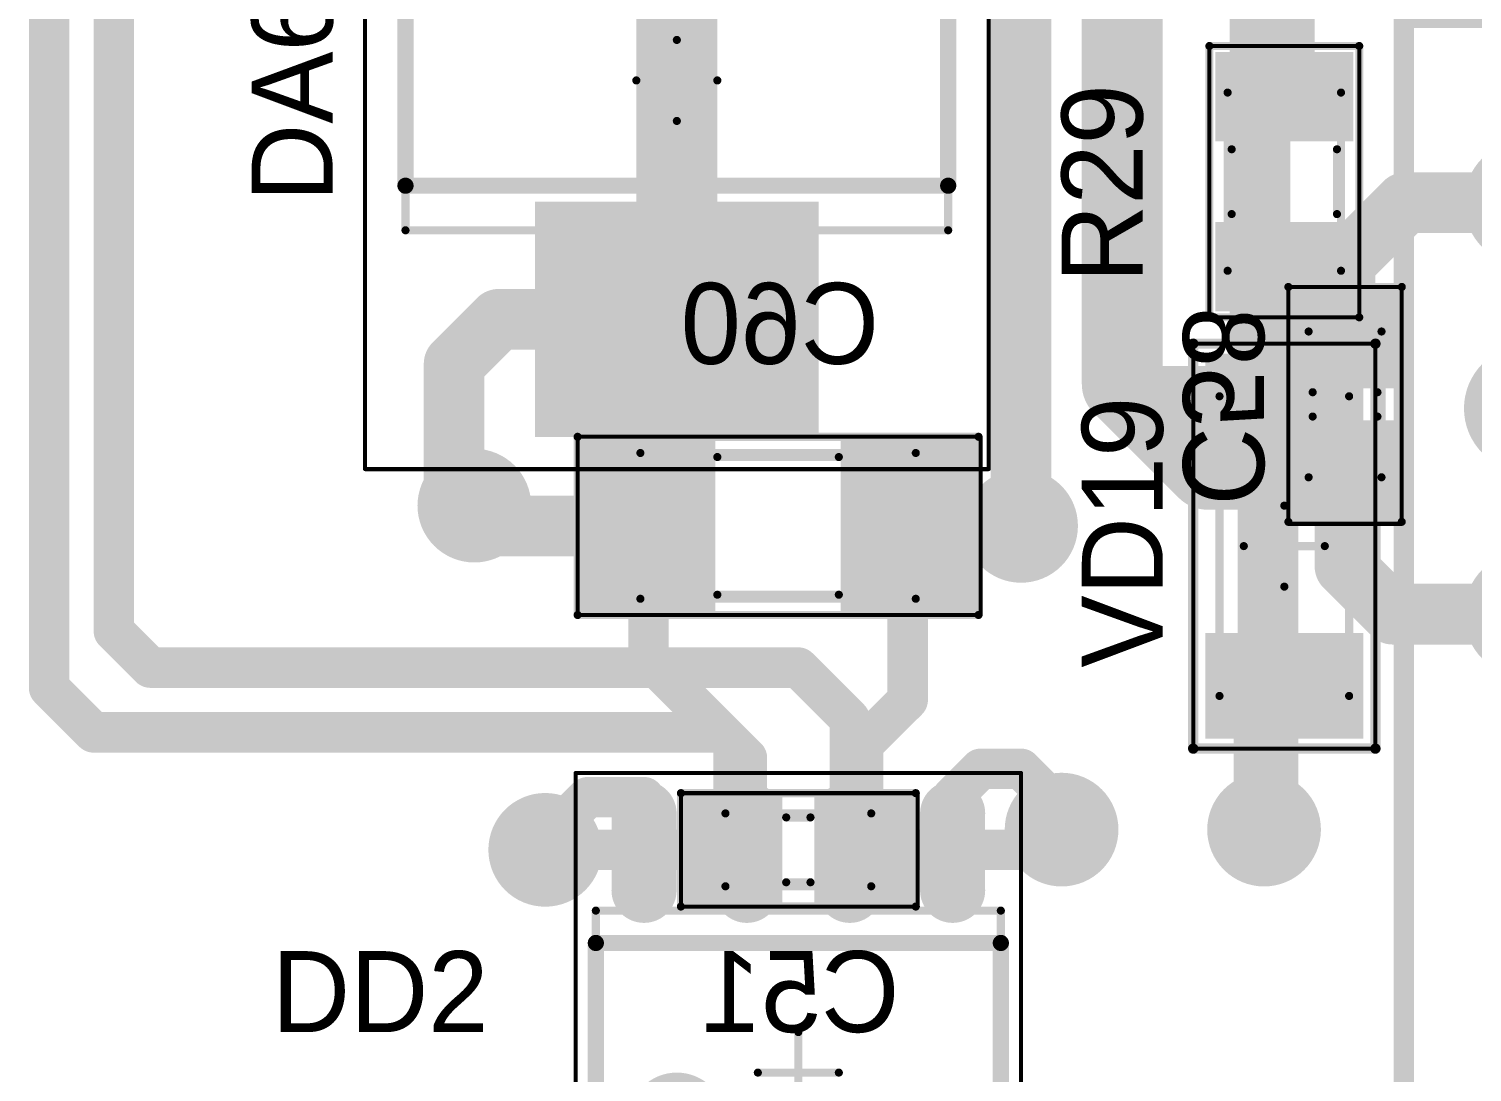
# Model space of a CAD drawing. Header units: millimetres. Extents: x 25 to 183, y 185 to 406.
# Drawn here: x 154.4 to 172.22, y 214.91 to 227.79 of the extents above; entities that cross this region are included whole.
import ezdxf

# ---------------------------------------------------------------- set-up
doc = ezdxf.new("R2010")
doc.units = ezdxf.units.MM
for name, color, linetype in [('BottomLayer', 5, 'Continuous'), ('BottomOverlay', 54, 'Continuous'), ('BottomPaste', 16, 'Continuous'), ('BottomSolder', 6, 'Continuous'), ('Mechanical13', 56, 'Continuous'), ('Mechanical15', 56, 'Continuous'), ('MultiLayer', 9, 'Continuous'), ('PadHoleLayer', 156, 'Continuous'), ('TopLayer', 1, 'Continuous'), ('TopOverlay', 2, 'Continuous'), ('TopPaste', 8, 'Continuous'), ('TopSolder', 216, 'Continuous'), ('ViaHoleLayer', 16, 'Continuous')]:
    doc.layers.add(name, color=color, linetype=linetype)

# ---------------------------------------------------------------- blocks, each defined once
blk = doc.blocks.new('SMD_C_0603_B_1898')
at = {"layer": 'BottomLayer'}
for points in [[(-1.3, 0.55), (-1.3, -0.55), (-0.3, 0.55), (-0.3, -0.55)], [(0.3, 0.55), (0.3, -0.55), (1.3, 0.55), (1.3, -0.55)]]:
    blk.add_solid(points, dxfattribs=at)
at = {"layer": 'BottomOverlay', "const_width": 0.1}
for points in [[(1.45, 0.7), (-1.45, 0.7)], [(-1.45, 0.7), (-1.45, -0.7)], [(1.45, 0.7), (1.45, -0.7)], [(0.15, 0.4), (-0.15, 0.4)], [(0.15, -0.4), (-0.15, -0.4)], [(1.45, -0.7), (-1.45, -0.7)]]:
    blk.add_lwpolyline(points, dxfattribs=at)
at = {"layer": 'BottomOverlay', "const_width": 0.05}
for points in [[(-1.475, 0.7, 1), (-1.425, 0.7, 1)], [(-1.475, 0.7, 1), (-1.425, 0.7, 1)], [(1.425, 0.7, 1), (1.475, 0.7, 1)], [(1.425, 0.7, 1), (1.475, 0.7, 1)], [(-0.175, 0.4, 1), (-0.125, 0.4, 1)], [(0.125, 0.4, 1), (0.175, 0.4, 1)], [(-0.175, -0.4, 1), (-0.125, -0.4, 1)], [(0.125, -0.4, 1), (0.175, -0.4, 1)], [(-1.475, -0.7, 1), (-1.425, -0.7, 1)], [(-1.475, -0.7, 1), (-1.425, -0.7, 1)], [(1.425, -0.7, 1), (1.475, -0.7, 1)], [(1.425, -0.7, 1), (1.475, -0.7, 1)]]:
    blk.add_lwpolyline(points, format="xyb", close=True, dxfattribs=at)
at = {"layer": 'BottomPaste'}
for points in [[(-1.3, 0.55), (-1.3, -0.55), (-0.3, 0.55), (-0.3, -0.55)], [(0.3, 0.55), (0.3, -0.55), (1.3, 0.55), (1.3, -0.55)]]:
    blk.add_solid(points, dxfattribs=at)
at = {"layer": 'BottomSolder'}
for points in [[(-1.402, 0.652), (-1.402, -0.652), (-0.198, 0.652), (-0.198, -0.652)], [(0.198, 0.652), (0.198, -0.652), (1.402, 0.652), (1.402, -0.652)]]:
    blk.add_solid(points, dxfattribs=at)
at = {"layer": 'Mechanical13', "const_width": 0.1}
for points in [[(0.9, 0.45), (-0.9, 0.45)], [(-0.9, 0.45), (-0.9, -0.45)], [(0.9, 0.45), (0.9, -0.45)], [(0.9, -0.45), (-0.9, -0.45)]]:
    blk.add_lwpolyline(points, dxfattribs=at)
at = {"layer": 'Mechanical13', "const_width": 0.05}
for points in [[(-0.925, 0.45, 1), (-0.875, 0.45, 1)], [(-0.925, 0.45, 1), (-0.875, 0.45, 1)], [(0.875, 0.45, 1), (0.925, 0.45, 1)], [(0.875, 0.45, 1), (0.925, 0.45, 1)], [(-0.925, -0.45, 1), (-0.875, -0.45, 1)], [(-0.925, -0.45, 1), (-0.875, -0.45, 1)], [(0.875, -0.45, 1), (0.925, -0.45, 1)], [(0.875, -0.45, 1), (0.925, -0.45, 1)]]:
    blk.add_lwpolyline(points, format="xyb", close=True, dxfattribs=at)
at = {"layer": 'Mechanical15', "const_width": 0.05}
for points in [[(1.45, 0.7), (-1.475, 0.7)], [(-1.475, 0.7), (-1.475, -0.7)], [(1.45, 0.7), (1.45, -0.7)], [(1.45, -0.7), (-1.475, -0.7)]]:
    blk.add_lwpolyline(points, dxfattribs=at)
at = {"layer": 'Mechanical15', "const_width": 0.025}
for points in [[(-1.488, 0.7, 1), (-1.463, 0.7, 1)], [(-1.488, 0.7, 1), (-1.463, 0.7, 1)], [(1.438, 0.7, 1), (1.462, 0.7, 1)], [(1.438, 0.7, 1), (1.462, 0.7, 1)], [(-1.488, -0.7, 1), (-1.463, -0.7, 1)], [(-1.488, -0.7, 1), (-1.463, -0.7, 1)], [(1.438, -0.7, 1), (1.462, -0.7, 1)], [(1.438, -0.7, 1), (1.462, -0.7, 1)]]:
    blk.add_lwpolyline(points, format="xyb", close=True, dxfattribs=at)
blk = doc.blocks.new('SMD_C_0603_B_1905')
at = {"layer": 'BottomLayer'}
for points in [[(-1.3, 0.55), (-1.3, -0.55), (-0.3, 0.55), (-0.3, -0.55)], [(0.3, 0.55), (0.3, -0.55), (1.3, 0.55), (1.3, -0.55)]]:
    blk.add_solid(points, dxfattribs=at)
at = {"layer": 'BottomOverlay', "const_width": 0.1}
for points in [[(-1.45, 0.7), (1.45, 0.7)], [(-1.45, 0.7), (-1.45, -0.7)], [(1.45, 0.7), (1.45, -0.7)], [(-0.15, 0.4), (0.15, 0.4)], [(-0.15, -0.4), (0.15, -0.4)], [(-1.45, -0.7), (1.45, -0.7)]]:
    blk.add_lwpolyline(points, dxfattribs=at)
at = {"layer": 'BottomOverlay', "const_width": 0.05}
for points in [[(-1.475, 0.7, 1), (-1.425, 0.7, 1)], [(-1.475, 0.7, 1), (-1.425, 0.7, 1)], [(1.425, 0.7, 1), (1.475, 0.7, 1)], [(1.425, 0.7, 1), (1.475, 0.7, 1)], [(-0.175, 0.4, 1), (-0.125, 0.4, 1)], [(0.125, 0.4, 1), (0.175, 0.4, 1)], [(-0.175, -0.4, 1), (-0.125, -0.4, 1)], [(0.125, -0.4, 1), (0.175, -0.4, 1)], [(-1.475, -0.7, 1), (-1.425, -0.7, 1)], [(-1.475, -0.7, 1), (-1.425, -0.7, 1)], [(1.425, -0.7, 1), (1.475, -0.7, 1)], [(1.425, -0.7, 1), (1.475, -0.7, 1)]]:
    blk.add_lwpolyline(points, format="xyb", close=True, dxfattribs=at)
at = {"layer": 'BottomPaste'}
for points in [[(-1.3, 0.55), (-1.3, -0.55), (-0.3, 0.55), (-0.3, -0.55)], [(0.3, 0.55), (0.3, -0.55), (1.3, 0.55), (1.3, -0.55)]]:
    blk.add_solid(points, dxfattribs=at)
at = {"layer": 'BottomSolder'}
for points in [[(-1.402, 0.652), (-1.402, -0.652), (-0.198, 0.652), (-0.198, -0.652)], [(0.198, 0.652), (0.198, -0.652), (1.402, 0.652), (1.402, -0.652)]]:
    blk.add_solid(points, dxfattribs=at)
at = {"layer": 'Mechanical13', "const_width": 0.1}
for points in [[(-0.9, 0.45), (0.9, 0.45)], [(-0.9, 0.45), (-0.9, -0.45)], [(0.9, 0.45), (0.9, -0.45)], [(-0.9, -0.45), (0.9, -0.45)]]:
    blk.add_lwpolyline(points, dxfattribs=at)
at = {"layer": 'Mechanical13', "const_width": 0.05}
for points in [[(-0.925, 0.45, 1), (-0.875, 0.45, 1)], [(-0.925, 0.45, 1), (-0.875, 0.45, 1)], [(0.875, 0.45, 1), (0.925, 0.45, 1)], [(0.875, 0.45, 1), (0.925, 0.45, 1)], [(-0.925, -0.45, 1), (-0.875, -0.45, 1)], [(-0.925, -0.45, 1), (-0.875, -0.45, 1)], [(0.875, -0.45, 1), (0.925, -0.45, 1)], [(0.875, -0.45, 1), (0.925, -0.45, 1)]]:
    blk.add_lwpolyline(points, format="xyb", close=True, dxfattribs=at)
at = {"layer": 'Mechanical15', "const_width": 0.05}
for points in [[(-1.475, 0.7), (1.45, 0.7)], [(-1.475, 0.7), (-1.475, -0.7)], [(1.45, 0.7), (1.45, -0.7)], [(-1.475, -0.7), (1.45, -0.7)]]:
    blk.add_lwpolyline(points, dxfattribs=at)
at = {"layer": 'Mechanical15', "const_width": 0.025}
for points in [[(-1.488, 0.7, 1), (-1.463, 0.7, 1)], [(-1.488, 0.7, 1), (-1.463, 0.7, 1)], [(1.438, 0.7, 1), (1.462, 0.7, 1)], [(1.438, 0.7, 1), (1.462, 0.7, 1)], [(-1.488, -0.7, 1), (-1.463, -0.7, 1)], [(-1.488, -0.7, 1), (-1.463, -0.7, 1)], [(1.438, -0.7, 1), (1.462, -0.7, 1)], [(1.438, -0.7, 1), (1.462, -0.7, 1)]]:
    blk.add_lwpolyline(points, format="xyb", close=True, dxfattribs=at)
blk = doc.blocks.new('SMD_C_1206_B_1907')
at = {"layer": 'BottomLayer'}
for points in [[(-2.325, 0.95), (-2.325, -0.95), (-0.875, 0.95), (-0.875, -0.95)], [(0.875, 0.95), (0.875, -0.95), (2.325, 0.95), (2.325, -0.95)]]:
    blk.add_solid(points, dxfattribs=at)
at = {"layer": 'BottomOverlay', "const_width": 0.1}
for points in [[(2.475, 1.1), (-2.475, 1.1)], [(-2.475, 1.1), (-2.475, -1.1)], [(2.475, 1.1), (2.475, -1.1)], [(0.75, 0.85), (-0.75, 0.85)], [(0.75, -0.85), (-0.75, -0.85)], [(2.475, -1.1), (-2.475, -1.1)]]:
    blk.add_lwpolyline(points, dxfattribs=at)
at = {"layer": 'BottomOverlay', "const_width": 0.05}
for points in [[(-2.5, 1.1, 1), (-2.45, 1.1, 1)], [(-2.5, 1.1, 1), (-2.45, 1.1, 1)], [(2.45, 1.1, 1), (2.5, 1.1, 1)], [(2.45, 1.1, 1), (2.5, 1.1, 1)], [(-0.775, 0.85, 1), (-0.725, 0.85, 1)], [(0.725, 0.85, 1), (0.775, 0.85, 1)], [(-0.775, -0.85, 1), (-0.725, -0.85, 1)], [(0.725, -0.85, 1), (0.775, -0.85, 1)], [(-2.5, -1.1, 1), (-2.45, -1.1, 1)], [(-2.5, -1.1, 1), (-2.45, -1.1, 1)], [(2.45, -1.1, 1), (2.5, -1.1, 1)], [(2.45, -1.1, 1), (2.5, -1.1, 1)]]:
    blk.add_lwpolyline(points, format="xyb", close=True, dxfattribs=at)
at = {"layer": 'BottomPaste'}
for points in [[(-2.325, 0.95), (-2.325, -0.95), (-0.875, 0.95), (-0.875, -0.95)], [(0.875, 0.95), (0.875, -0.95), (2.325, 0.95), (2.325, -0.95)]]:
    blk.add_solid(points, dxfattribs=at)
at = {"layer": 'BottomSolder'}
for points in [[(-2.427, 1.052), (-2.427, -1.052), (-0.773, 1.052), (-0.773, -1.052)], [(0.773, 1.052), (0.773, -1.052), (2.427, 1.052), (2.427, -1.052)]]:
    blk.add_solid(points, dxfattribs=at)
at = {"layer": 'Mechanical13', "const_width": 0.1}
for points in [[(1.7, 0.9), (-1.7, 0.9)], [(-1.7, 0.9), (-1.7, -0.9)], [(1.7, 0.9), (1.7, -0.9)], [(1.7, -0.9), (-1.7, -0.9)]]:
    blk.add_lwpolyline(points, dxfattribs=at)
at = {"layer": 'Mechanical13', "const_width": 0.05}
for points in [[(-1.725, 0.9, 1), (-1.675, 0.9, 1)], [(-1.725, 0.9, 1), (-1.675, 0.9, 1)], [(1.675, 0.9, 1), (1.725, 0.9, 1)], [(1.675, 0.9, 1), (1.725, 0.9, 1)], [(-1.725, -0.9, 1), (-1.675, -0.9, 1)], [(-1.725, -0.9, 1), (-1.675, -0.9, 1)], [(1.675, -0.9, 1), (1.725, -0.9, 1)], [(1.675, -0.9, 1), (1.725, -0.9, 1)]]:
    blk.add_lwpolyline(points, format="xyb", close=True, dxfattribs=at)
at = {"layer": 'Mechanical15', "const_width": 0.05}
for points in [[(2.475, 1.1), (-2.5, 1.1)], [(-2.5, 1.1), (-2.5, -1.1)], [(2.475, 1.1), (2.475, -1.1)], [(2.475, -1.1), (-2.5, -1.1)]]:
    blk.add_lwpolyline(points, dxfattribs=at)
at = {"layer": 'Mechanical15', "const_width": 0.025}
for points in [[(-2.512, 1.1, 1), (-2.488, 1.1, 1)], [(-2.512, 1.1, 1), (-2.488, 1.1, 1)], [(2.462, 1.1, 1), (2.487, 1.1, 1)], [(2.462, 1.1, 1), (2.487, 1.1, 1)], [(-2.512, -1.1, 1), (-2.488, -1.1, 1)], [(-2.512, -1.1, 1), (-2.488, -1.1, 1)], [(2.462, -1.1, 1), (2.487, -1.1, 1)], [(2.462, -1.1, 1), (2.487, -1.1, 1)]]:
    blk.add_lwpolyline(points, format="xyb", close=True, dxfattribs=at)
blk = doc.blocks.new('SIP7_1913')
at = {"layer": 'BottomLayer', "const_width": 0.68}
for points in [[(2.2, 0, 1), (2.88, 0, 1)], [(9.82, 0, 1), (10.5, 0, 1)], [(12.36, 0, 1), (13.04, 0, 1)], [(14.9, 0, 1), (15.58, 0, 1)]]:
    blk.add_lwpolyline(points, format="xyb", close=True, dxfattribs=at)
at = {"layer": 'BottomLayer'}
blk.add_solid([(-0.68, -0.68), (0.68, -0.68), (-0.68, 0.68), (0.68, 0.68)], dxfattribs=at)
at = {"layer": 'BottomSolder', "const_width": 0.782}
for points in [[(2.149, 0, 1), (2.931, 0, 1)], [(9.769, 0, 1), (10.551, 0, 1)], [(12.309, 0, 1), (13.091, 0, 1)], [(14.849, 0, 1), (15.631, 0, 1)]]:
    blk.add_lwpolyline(points, format="xyb", close=True, dxfattribs=at)
at = {"layer": 'BottomSolder'}
blk.add_solid([(-0.782, -0.782), (0.782, -0.782), (-0.782, 0.782), (0.782, 0.782)], dxfattribs=at)
at = {"layer": 'MultiLayer', "const_width": 0.68}
for points in [[(2.2, 0, 1), (2.88, 0, 1)], [(9.82, 0, 1), (10.5, 0, 1)], [(12.36, 0, 1), (13.04, 0, 1)], [(14.9, 0, 1), (15.58, 0, 1)]]:
    blk.add_lwpolyline(points, format="xyb", close=True, dxfattribs=at)
at = {"layer": 'MultiLayer'}
blk.add_solid([(-0.68, -0.68), (0.68, -0.68), (-0.68, 0.68), (0.68, 0.68)], dxfattribs=at)
at = {"layer": 'PadHoleLayer', "const_width": 0.4}
for points in [[(-0.2, 0, 1), (0.2, 0, 1)], [(2.34, 0, 1), (2.74, 0, 1)], [(9.96, 0, 1), (10.36, 0, 1)], [(12.5, 0, 1), (12.9, 0, 1)], [(15.04, 0, 1), (15.44, 0, 1)]]:
    blk.add_lwpolyline(points, format="xyb", close=True, dxfattribs=at)
at = {"layer": 'TopLayer', "const_width": 0.68}
for points in [[(2.2, 0, 1), (2.88, 0, 1)], [(9.82, 0, 1), (10.5, 0, 1)], [(12.36, 0, 1), (13.04, 0, 1)], [(14.9, 0, 1), (15.58, 0, 1)]]:
    blk.add_lwpolyline(points, format="xyb", close=True, dxfattribs=at)
at = {"layer": 'TopLayer'}
blk.add_solid([(-0.68, -0.68), (0.68, -0.68), (-0.68, 0.68), (0.68, 0.68)], dxfattribs=at)
at = {"layer": 'TopOverlay', "const_width": 0.254}
for points in [[(-2.54, 1.524), (-2.54, -5.08)], [(-2.54, 1.524), (17.526, 1.524)], [(17.526, 1.524), (17.526, -5.08)], [(-2.54, -5.08), (16.002, -5.08)], [(16.002, -5.08), (17.526, -5.08)]]:
    blk.add_lwpolyline(points, dxfattribs=at)
at = {"layer": 'TopOverlay', "const_width": 0.127}
for points in [[(-2.603, 1.524, 1), (-2.477, 1.524, 1)], [(-2.603, 1.524, 1), (-2.477, 1.524, 1)], [(17.462, 1.524, 1), (17.59, 1.524, 1)], [(17.462, 1.524, 1), (17.59, 1.524, 1)], [(-2.603, -5.08, 1), (-2.477, -5.08, 1)], [(-2.603, -5.08, 1), (-2.477, -5.08, 1)], [(15.938, -5.08, 1), (16.066, -5.08, 1)], [(15.938, -5.08, 1), (16.066, -5.08, 1)], [(17.462, -5.08, 1), (17.59, -5.08, 1)], [(17.462, -5.08, 1), (17.59, -5.08, 1)]]:
    blk.add_lwpolyline(points, format="xyb", close=True, dxfattribs=at)
at = {"layer": 'TopSolder', "const_width": 0.782}
for points in [[(2.149, 0, 1), (2.931, 0, 1)], [(9.769, 0, 1), (10.551, 0, 1)], [(12.309, 0, 1), (13.091, 0, 1)], [(14.849, 0, 1), (15.631, 0, 1)]]:
    blk.add_lwpolyline(points, format="xyb", close=True, dxfattribs=at)
at = {"layer": 'TopSolder'}
blk.add_solid([(-0.782, -0.782), (0.782, -0.782), (-0.782, 0.782), (0.782, 0.782)], dxfattribs=at)
blk = doc.blocks.new('SOT_223_M_1914')
at = {"layer": 'Mechanical13', "const_width": 0.1}
for points in [[(-1.85, -3.35), (-1.85, 3.35)], [(1.85, 3.35), (-1.85, 3.35)], [(1.85, -3.35), (1.85, 3.35)], [(1.85, -3.35), (-1.85, -3.35)]]:
    blk.add_lwpolyline(points, dxfattribs=at)
at = {"layer": 'Mechanical13', "const_width": 0.05}
for points in [[(-1.875, 3.35, 1), (-1.825, 3.35, 1)], [(-1.875, 3.35, 1), (-1.825, 3.35, 1)], [(1.825, 3.35, 1), (1.875, 3.35, 1)], [(1.825, 3.35, 1), (1.875, 3.35, 1)], [(-1.875, -3.35, 1), (-1.825, -3.35, 1)], [(-1.875, -3.35, 1), (-1.825, -3.35, 1)], [(1.825, -3.35, 1), (1.875, -3.35, 1)], [(1.825, -3.35, 1), (1.875, -3.35, 1)]]:
    blk.add_lwpolyline(points, format="xyb", close=True, dxfattribs=at)
at = {"layer": 'Mechanical15'}
for points, const_width in [([(-4.8, -3.85), (-4.8, 3.85)], 0.05), ([(4.8, 3.85), (-4.8, 3.85)], 0.05), ([(4.8, -3.85), (4.8, 3.85)], 0.05), ([(0, -0.5), (0, 0.5)], 0.1), ([(0.5, 0), (-0.5, 0)], 0.1), ([(4.8, -3.85), (-4.8, -3.85)], 0.05)]:
    blk.add_lwpolyline(points, dxfattribs=dict(at, const_width=const_width))
for points, const_width in [([(-4.812, 3.85, 1), (-4.787, 3.85, 1)], 0.025), ([(-4.812, 3.85, 1), (-4.787, 3.85, 1)], 0.025), ([(4.788, 3.85, 1), (4.812, 3.85, 1)], 0.025), ([(4.788, 3.85, 1), (4.812, 3.85, 1)], 0.025), ([(-0.025, 0.5, 1), (0.025, 0.5, 1)], 0.05), ([(-0.525, 0, 1), (-0.475, 0, 1)], 0.05), ([(0.475, 0, 1), (0.525, 0, 1)], 0.05), ([(-0.025, -0.5, 1), (0.025, -0.5, 1)], 0.05), ([(-4.812, -3.85, 1), (-4.787, -3.85, 1)], 0.025), ([(-4.812, -3.85, 1), (-4.787, -3.85, 1)], 0.025), ([(4.788, -3.85, 1), (4.812, -3.85, 1)], 0.025), ([(4.788, -3.85, 1), (4.812, -3.85, 1)], 0.025)]:
    blk.add_lwpolyline(points, format="xyb", close=True, dxfattribs=dict(at, const_width=const_width))
at = {"layer": 'TopLayer'}
for points in [[(-1.6, 1.8), (-1.6, 2.8), (-4.3, 1.8), (-4.3, 2.8)], [(4.3, -1.65), (4.3, 1.65), (1.6, -1.65), (1.6, 1.65)], [(-1.6, -0.5), (-1.6, 0.5), (-4.3, -0.5), (-4.3, 0.5)], [(-1.6, -2.8), (-1.6, -1.8), (-4.3, -2.8), (-4.3, -1.8)]]:
    blk.add_solid(points, dxfattribs=at)
at = {"layer": 'TopOverlay'}
for points, const_width in [([(-2.825, 3.35, 1), (-3.075, 3.35, 1)], 0.25), ([(-3.137, 3.35, 1), (-3.013, 3.35, 1)], 0.125), ([(-2.887, 3.35, 1), (-2.762, 3.35, 1)], 0.125), ([(-1.35, 3.35, 1), (-1.25, 3.35, 1)], 0.1), ([(-1.35, 3.35, 1), (-1.25, 3.35, 1)], 0.1), ([(1.25, 3.35, 1), (1.35, 3.35, 1)], 0.1), ([(1.25, 3.35, 1), (1.35, 3.35, 1)], 0.1), ([(-1.35, -3.35, 1), (-1.25, -3.35, 1)], 0.1), ([(-1.35, -3.35, 1), (-1.25, -3.35, 1)], 0.1), ([(1.25, -3.35, 1), (1.35, -3.35, 1)], 0.1), ([(1.25, -3.35, 1), (1.35, -3.35, 1)], 0.1)]:
    blk.add_lwpolyline(points, format="xyb", close=True, dxfattribs=dict(at, const_width=const_width))
at = {"layer": 'TopOverlay', "const_width": 0.2}
for points in [[(-1.3, -3.35), (-1.3, 3.35)], [(1.3, 3.35), (-1.3, 3.35)], [(1.3, -3.35), (1.3, 3.35)], [(1.3, -3.35), (-1.3, -3.35)]]:
    blk.add_lwpolyline(points, dxfattribs=at)
at = {"layer": 'TopPaste'}
for points in [[(-1.6, 1.8), (-1.6, 2.8), (-4.3, 1.8), (-4.3, 2.8)], [(4.3, -1.65), (4.3, 1.65), (1.6, -1.65), (1.6, 1.65)], [(-1.6, -0.5), (-1.6, 0.5), (-4.3, -0.5), (-4.3, 0.5)], [(-1.6, -2.8), (-1.6, -1.8), (-4.3, -2.8), (-4.3, -1.8)]]:
    blk.add_solid(points, dxfattribs=at)
at = {"layer": 'TopSolder'}
for points in [[(-1.498, 1.698), (-1.498, 2.902), (-4.402, 1.698), (-4.402, 2.902)], [(4.402, -1.752), (4.402, 1.752), (1.498, -1.752), (1.498, 1.752)], [(-1.498, -0.602), (-1.498, 0.602), (-4.402, -0.602), (-4.402, 0.602)], [(-1.498, -2.902), (-1.498, -1.698), (-4.402, -2.902), (-4.402, -1.698)]]:
    blk.add_solid(points, dxfattribs=at)
blk = doc.blocks.new('SOIC_8_1916')
at = {"layer": 'Mechanical13', "const_width": 0.1}
for points in [[(-2, 2.5), (-2, -2.5)], [(-2, 2.5), (2, 2.5)], [(2, 2.5), (2, -2.5)], [(-2, -2.5), (2, -2.5)]]:
    blk.add_lwpolyline(points, dxfattribs=at)
at = {"layer": 'Mechanical13'}
for points, const_width in [([(-2.025, 2.5, 1), (-1.975, 2.5, 1)], 0.05), ([(-2.025, 2.5, 1), (-1.975, 2.5, 1)], 0.05), ([(1.975, 2.5, 1), (2.025, 2.5, 1)], 0.05), ([(1.975, 2.5, 1), (2.025, 2.5, 1)], 0.05), ([(-0.6, 1.6, 1), (-1.6, 1.6, 1)], 0.1), ([(-1.625, 1.6, 1), (-1.575, 1.6, 1)], 0.05), ([(-0.625, 1.6, 1), (-0.575, 1.6, 1)], 0.05), ([(-2.025, -2.5, 1), (-1.975, -2.5, 1)], 0.05), ([(-2.025, -2.5, 1), (-1.975, -2.5, 1)], 0.05), ([(1.975, -2.5, 1), (2.025, -2.5, 1)], 0.05), ([(1.975, -2.5, 1), (2.025, -2.5, 1)], 0.05)]:
    blk.add_lwpolyline(points, format="xyb", close=True, dxfattribs=dict(at, const_width=const_width))
at = {"layer": 'Mechanical15'}
for points, const_width in [([(-3.7, 2.75), (-3.7, -2.75)], 0.05), ([(-3.7, 2.75), (3.7, 2.75)], 0.05), ([(3.7, 2.75), (3.7, -2.75)], 0.05), ([(0, 0.5), (0, -0.5)], 0.1), ([(-0.5, 0), (0.5, 0)], 0.1), ([(-3.7, -2.75), (3.7, -2.75)], 0.05)]:
    blk.add_lwpolyline(points, dxfattribs=dict(at, const_width=const_width))
for points, const_width in [([(-3.712, 2.75, 1), (-3.688, 2.75, 1)], 0.025), ([(-3.712, 2.75, 1), (-3.688, 2.75, 1)], 0.025), ([(3.688, 2.75, 1), (3.712, 2.75, 1)], 0.025), ([(3.688, 2.75, 1), (3.712, 2.75, 1)], 0.025), ([(-0.025, 0.5, 1), (0.025, 0.5, 1)], 0.05), ([(-0.525, 0, 1), (-0.475, 0, 1)], 0.05), ([(0.475, 0, 1), (0.525, 0, 1)], 0.05), ([(-0.025, -0.5, 1), (0.025, -0.5, 1)], 0.05), ([(-3.712, -2.75, 1), (-3.688, -2.75, 1)], 0.025), ([(-3.712, -2.75, 1), (-3.688, -2.75, 1)], 0.025), ([(3.688, -2.75, 1), (3.712, -2.75, 1)], 0.025), ([(3.688, -2.75, 1), (3.712, -2.75, 1)], 0.025)]:
    blk.add_lwpolyline(points, format="xyb", close=True, dxfattribs=dict(at, const_width=const_width))
at = {"layer": 'TopLayer', "const_width": 0.6}
for points in [[(2.25, 1.905), (3.2, 1.905)], [(-3.2, 0.635), (-2.25, 0.635)], [(2.25, 0.635), (3.2, 0.635)], [(-3.2, -0.635), (-2.25, -0.635)], [(2.25, -0.635), (3.2, -0.635)], [(-3.2, -1.905), (-2.25, -1.905)], [(2.25, -1.905), (3.2, -1.905)]]:
    blk.add_lwpolyline(points, dxfattribs=at)
at = {"layer": 'TopLayer', "const_width": 0.3}
for points in [[(2.1, 1.905, 1), (2.4, 1.905, 1)], [(3.05, 1.905, 1), (3.35, 1.905, 1)], [(-3.35, 0.635, 1), (-3.05, 0.635, 1)], [(-2.4, 0.635, 1), (-2.1, 0.635, 1)], [(2.1, 0.635, 1), (2.4, 0.635, 1)], [(3.05, 0.635, 1), (3.35, 0.635, 1)], [(-3.35, -0.635, 1), (-3.05, -0.635, 1)], [(-2.4, -0.635, 1), (-2.1, -0.635, 1)], [(2.1, -0.635, 1), (2.4, -0.635, 1)], [(3.05, -0.635, 1), (3.35, -0.635, 1)], [(-3.35, -1.905, 1), (-3.05, -1.905, 1)], [(-2.4, -1.905, 1), (-2.1, -1.905, 1)], [(2.1, -1.905, 1), (2.4, -1.905, 1)], [(3.05, -1.905, 1), (3.35, -1.905, 1)]]:
    blk.add_lwpolyline(points, format="xyb", close=True, dxfattribs=at)
at = {"layer": 'TopLayer'}
blk.add_solid([(-1.95, 1.605), (-1.95, 2.205), (-3.5, 1.605), (-3.5, 2.205)], dxfattribs=at)
at = {"layer": 'TopOverlay'}
for points, const_width in [([(-2.6, 2.755, 1), (-2.85, 2.755, 1)], 0.25), ([(-2.913, 2.755, 1), (-2.788, 2.755, 1)], 0.125), ([(-2.662, 2.755, 1), (-2.538, 2.755, 1)], 0.125), ([(-1.65, 2.5, 1), (-1.55, 2.5, 1)], 0.1), ([(-1.65, 2.5, 1), (-1.55, 2.5, 1)], 0.1), ([(1.55, 2.5, 1), (1.65, 2.5, 1)], 0.1), ([(1.55, 2.5, 1), (1.65, 2.5, 1)], 0.1), ([(-0.3, 1.5, 1), (-0.9, 1.5, 1)], 0.6), ([(-1.05, 1.5, 1), (-0.75, 1.5, 1)], 0.3), ([(-0.45, 1.5, 1), (-0.15, 1.5, 1)], 0.3), ([(-1.65, -2.5, 1), (-1.55, -2.5, 1)], 0.1), ([(-1.65, -2.5, 1), (-1.55, -2.5, 1)], 0.1), ([(1.55, -2.5, 1), (1.65, -2.5, 1)], 0.1), ([(1.55, -2.5, 1), (1.65, -2.5, 1)], 0.1)]:
    blk.add_lwpolyline(points, format="xyb", close=True, dxfattribs=dict(at, const_width=const_width))
at = {"layer": 'TopOverlay', "const_width": 0.2}
for points in [[(-1.6, 2.5), (-1.6, -2.5)], [(-1.6, 2.5), (1.6, 2.5)], [(1.6, 2.5), (1.6, -2.5)], [(-1.6, -2.5), (1.6, -2.5)]]:
    blk.add_lwpolyline(points, dxfattribs=at)
at = {"layer": 'TopPaste', "const_width": 0.6}
for points in [[(2.25, 1.905), (3.2, 1.905)], [(-3.2, 0.635), (-2.25, 0.635)], [(2.25, 0.635), (3.2, 0.635)], [(-3.2, -0.635), (-2.25, -0.635)], [(2.25, -0.635), (3.2, -0.635)], [(-3.2, -1.905), (-2.25, -1.905)], [(2.25, -1.905), (3.2, -1.905)]]:
    blk.add_lwpolyline(points, dxfattribs=at)
at = {"layer": 'TopPaste', "const_width": 0.3}
for points in [[(2.1, 1.905, 1), (2.4, 1.905, 1)], [(3.05, 1.905, 1), (3.35, 1.905, 1)], [(-3.35, 0.635, 1), (-3.05, 0.635, 1)], [(-2.4, 0.635, 1), (-2.1, 0.635, 1)], [(2.1, 0.635, 1), (2.4, 0.635, 1)], [(3.05, 0.635, 1), (3.35, 0.635, 1)], [(-3.35, -0.635, 1), (-3.05, -0.635, 1)], [(-2.4, -0.635, 1), (-2.1, -0.635, 1)], [(2.1, -0.635, 1), (2.4, -0.635, 1)], [(3.05, -0.635, 1), (3.35, -0.635, 1)], [(-3.35, -1.905, 1), (-3.05, -1.905, 1)], [(-2.4, -1.905, 1), (-2.1, -1.905, 1)], [(2.1, -1.905, 1), (2.4, -1.905, 1)], [(3.05, -1.905, 1), (3.35, -1.905, 1)]]:
    blk.add_lwpolyline(points, format="xyb", close=True, dxfattribs=at)
at = {"layer": 'TopPaste'}
blk.add_solid([(-1.95, 1.605), (-1.95, 2.205), (-3.5, 1.605), (-3.5, 2.205)], dxfattribs=at)
at = {"layer": 'TopSolder', "const_width": 0.803}
for points in [[(2.25, 1.905), (3.2, 1.905)], [(-3.2, 0.635), (-2.25, 0.635)], [(2.25, 0.635), (3.2, 0.635)], [(-3.2, -0.635), (-2.25, -0.635)], [(2.25, -0.635), (3.2, -0.635)], [(-3.2, -1.905), (-2.25, -1.905)], [(2.25, -1.905), (3.2, -1.905)]]:
    blk.add_lwpolyline(points, dxfattribs=at)
at = {"layer": 'TopSolder', "const_width": 0.402}
for points in [[(2.049, 1.905, 1), (2.451, 1.905, 1)], [(2.999, 1.905, 1), (3.401, 1.905, 1)], [(-3.401, 0.635, 1), (-2.999, 0.635, 1)], [(-2.451, 0.635, 1), (-2.049, 0.635, 1)], [(2.049, 0.635, 1), (2.451, 0.635, 1)], [(2.999, 0.635, 1), (3.401, 0.635, 1)], [(-3.401, -0.635, 1), (-2.999, -0.635, 1)], [(-2.451, -0.635, 1), (-2.049, -0.635, 1)], [(2.049, -0.635, 1), (2.451, -0.635, 1)], [(2.999, -0.635, 1), (3.401, -0.635, 1)], [(-3.401, -1.905, 1), (-2.999, -1.905, 1)], [(-2.451, -1.905, 1), (-2.049, -1.905, 1)], [(2.049, -1.905, 1), (2.451, -1.905, 1)], [(2.999, -1.905, 1), (3.401, -1.905, 1)]]:
    blk.add_lwpolyline(points, format="xyb", close=True, dxfattribs=at)
at = {"layer": 'TopSolder'}
blk.add_solid([(-1.848, 1.503), (-1.848, 2.307), (-3.602, 1.503), (-3.602, 2.307)], dxfattribs=at)
blk = doc.blocks.new('SMD_R_0805_1930')
at = {"layer": 'Mechanical13', "const_width": 0.1}
for points in [[(-1.1, -0.7), (-1.1, 0.7)], [(1.1, 0.7), (-1.1, 0.7)], [(1.1, -0.7), (1.1, 0.7)], [(1.1, -0.7), (-1.1, -0.7)]]:
    blk.add_lwpolyline(points, dxfattribs=at)
at = {"layer": 'Mechanical13', "const_width": 0.05}
for points in [[(-1.125, 0.7, 1), (-1.075, 0.7, 1)], [(-1.125, 0.7, 1), (-1.075, 0.7, 1)], [(1.075, 0.7, 1), (1.125, 0.7, 1)], [(1.075, 0.7, 1), (1.125, 0.7, 1)], [(-1.125, -0.7, 1), (-1.075, -0.7, 1)], [(-1.125, -0.7, 1), (-1.075, -0.7, 1)], [(1.075, -0.7, 1), (1.125, -0.7, 1)], [(1.075, -0.7, 1), (1.125, -0.7, 1)]]:
    blk.add_lwpolyline(points, format="xyb", close=True, dxfattribs=at)
at = {"layer": 'Mechanical15', "const_width": 0.05}
for points in [[(-1.675, -0.925), (-1.675, 0.925)], [(1.675, 0.925), (-1.675, 0.925)], [(1.675, -0.925), (1.675, 0.925)], [(1.675, -0.925), (-1.675, -0.925)]]:
    blk.add_lwpolyline(points, dxfattribs=at)
at = {"layer": 'Mechanical15', "const_width": 0.025}
for points in [[(-1.687, 0.925, 1), (-1.663, 0.925, 1)], [(-1.687, 0.925, 1), (-1.663, 0.925, 1)], [(1.663, 0.925, 1), (1.687, 0.925, 1)], [(1.663, 0.925, 1), (1.687, 0.925, 1)], [(-1.687, -0.925, 1), (-1.663, -0.925, 1)], [(-1.687, -0.925, 1), (-1.663, -0.925, 1)], [(1.663, -0.925, 1), (1.687, -0.925, 1)], [(1.663, -0.925, 1), (1.687, -0.925, 1)]]:
    blk.add_lwpolyline(points, format="xyb", close=True, dxfattribs=at)
at = {"layer": 'TopLayer'}
for points in [[(-0.6, -0.75), (-0.6, 0.75), (-1.5, -0.75), (-1.5, 0.75)], [(1.5, -0.75), (1.5, 0.75), (0.6, -0.75), (0.6, 0.75)]]:
    blk.add_solid(points, dxfattribs=at)
at = {"layer": 'TopOverlay', "const_width": 0.1}
for points in [[(1.675, 0.925), (-1.675, 0.925)], [(-1.675, -0.925), (-1.675, 0.925)], [(1.675, -0.925), (1.675, 0.925)], [(0.4, 0.65), (-0.4, 0.65)], [(0.4, -0.65), (-0.4, -0.65)], [(1.675, -0.925), (-1.675, -0.925)]]:
    blk.add_lwpolyline(points, dxfattribs=at)
at = {"layer": 'TopOverlay', "const_width": 0.05}
for points in [[(-1.7, 0.925, 1), (-1.65, 0.925, 1)], [(-1.7, 0.925, 1), (-1.65, 0.925, 1)], [(1.65, 0.925, 1), (1.7, 0.925, 1)], [(1.65, 0.925, 1), (1.7, 0.925, 1)], [(-0.425, 0.65, 1), (-0.375, 0.65, 1)], [(0.375, 0.65, 1), (0.425, 0.65, 1)], [(-0.425, -0.65, 1), (-0.375, -0.65, 1)], [(0.375, -0.65, 1), (0.425, -0.65, 1)], [(-1.7, -0.925, 1), (-1.65, -0.925, 1)], [(-1.7, -0.925, 1), (-1.65, -0.925, 1)], [(1.65, -0.925, 1), (1.7, -0.925, 1)], [(1.65, -0.925, 1), (1.7, -0.925, 1)]]:
    blk.add_lwpolyline(points, format="xyb", close=True, dxfattribs=at)
at = {"layer": 'TopPaste'}
for points in [[(-0.6, -0.75), (-0.6, 0.75), (-1.5, -0.75), (-1.5, 0.75)], [(1.5, -0.75), (1.5, 0.75), (0.6, -0.75), (0.6, 0.75)]]:
    blk.add_solid(points, dxfattribs=at)
at = {"layer": 'TopSolder'}
for points in [[(-0.498, -0.852), (-0.498, 0.852), (-1.602, -0.852), (-1.602, 0.852)], [(1.602, -0.852), (1.602, 0.852), (0.498, -0.852), (0.498, 0.852)]]:
    blk.add_solid(points, dxfattribs=at)
blk = doc.blocks.new('SOD80C_1943')
at = {"layer": 'Mechanical13', "const_width": 0.1}
for points in [[(-1.85, 0.8), (-1.85, -0.8)], [(-1.85, 0.8), (1.85, 0.8)], [(1.85, 0.8), (1.85, -0.8)], [(-1.85, -0.8), (1.85, -0.8)]]:
    blk.add_lwpolyline(points, dxfattribs=at)
at = {"layer": 'Mechanical13', "const_width": 0.05}
for points in [[(-1.875, 0.8, 1), (-1.825, 0.8, 1)], [(-1.875, 0.8, 1), (-1.825, 0.8, 1)], [(1.825, 0.8, 1), (1.875, 0.8, 1)], [(1.825, 0.8, 1), (1.875, 0.8, 1)], [(-1.875, -0.8, 1), (-1.825, -0.8, 1)], [(-1.875, -0.8, 1), (-1.825, -0.8, 1)], [(1.825, -0.8, 1), (1.875, -0.8, 1)], [(1.825, -0.8, 1), (1.875, -0.8, 1)]]:
    blk.add_lwpolyline(points, format="xyb", close=True, dxfattribs=at)
at = {"layer": 'Mechanical15'}
for points, const_width in [([(-2.5, 1.125), (-2.5, -1.125)], 0.05), ([(-2.5, 1.125), (2.5, 1.125)], 0.05), ([(2.5, 1.125), (2.5, -1.125)], 0.05), ([(0, 0.5), (0, -0.5)], 0.1), ([(-0.5, 0), (0.5, 0)], 0.1), ([(-2.5, -1.125), (2.5, -1.125)], 0.05)]:
    blk.add_lwpolyline(points, dxfattribs=dict(at, const_width=const_width))
for points, const_width in [([(-2.512, 1.125, 1), (-2.488, 1.125, 1)], 0.025), ([(-2.512, 1.125, 1), (-2.488, 1.125, 1)], 0.025), ([(2.488, 1.125, 1), (2.512, 1.125, 1)], 0.025), ([(2.488, 1.125, 1), (2.512, 1.125, 1)], 0.025), ([(-0.025, 0.5, 1), (0.025, 0.5, 1)], 0.05), ([(-0.525, 0, 1), (-0.475, 0, 1)], 0.05), ([(0.475, 0, 1), (0.525, 0, 1)], 0.05), ([(-0.025, -0.5, 1), (0.025, -0.5, 1)], 0.05), ([(-2.512, -1.125, 1), (-2.488, -1.125, 1)], 0.025), ([(-2.512, -1.125, 1), (-2.488, -1.125, 1)], 0.025), ([(2.488, -1.125, 1), (2.512, -1.125, 1)], 0.025), ([(2.488, -1.125, 1), (2.512, -1.125, 1)], 0.025)]:
    blk.add_lwpolyline(points, format="xyb", close=True, dxfattribs=dict(at, const_width=const_width))
at = {"layer": 'TopLayer'}
for points in [[(-1.175, -0.875), (-1.175, 0.875), (-2.275, -0.875), (-2.275, 0.875)], [(2.275, -0.875), (2.275, 0.875), (1.175, -0.875), (1.175, 0.875)]]:
    blk.add_solid(points, dxfattribs=at)
at = {"layer": 'TopOverlay'}
for p, q in [((-0.056, -3.325), (-0.056, -2.817)), ((-0.31, -3.071), (0.198, -3.071))]:
    blk.add_line(p, q, dxfattribs=at)
at = {"layer": 'TopOverlay', "const_width": 0.127}
for points in [[(-2.5, 1.125), (-2.5, -1.125)], [(-2.5, 1.125), (2.5, 1.125)], [(2.5, 1.125), (2.5, -1.125)], [(-2.5, -1.125), (2.5, -1.125)]]:
    blk.add_lwpolyline(points, dxfattribs=at)
at = {"layer": 'TopOverlay', "const_width": 0.0635}
for points in [[(-2.532, 1.125, 1), (-2.468, 1.125, 1)], [(-2.532, 1.125, 1), (-2.468, 1.125, 1)], [(2.468, 1.125, 1), (2.532, 1.125, 1)], [(2.468, 1.125, 1), (2.532, 1.125, 1)], [(-2.532, -1.125, 1), (-2.468, -1.125, 1)], [(-2.532, -1.125, 1), (-2.468, -1.125, 1)], [(2.468, -1.125, 1), (2.532, -1.125, 1)], [(2.468, -1.125, 1), (2.532, -1.125, 1)]]:
    blk.add_lwpolyline(points, format="xyb", close=True, dxfattribs=at)
at = {"layer": 'TopPaste'}
for points in [[(-1.175, -0.875), (-1.175, 0.875), (-2.275, -0.875), (-2.275, 0.875)], [(2.275, -0.875), (2.275, 0.875), (1.175, -0.875), (1.175, 0.875)]]:
    blk.add_solid(points, dxfattribs=at)
at = {"layer": 'TopSolder'}
for points in [[(-1.073, -0.977), (-1.073, 0.977), (-2.377, -0.977), (-2.377, 0.977)], [(2.377, -0.977), (2.377, 0.977), (1.073, -0.977), (1.073, 0.977)]]:
    blk.add_solid(points, dxfattribs=at)

msp = doc.modelspace()

# ---------------------------------------------------------------- linework, layer by layer
at = {"layer": 'BottomLayer'}
for points, const_width in [([(167.9, 223.4), (167.9, 229.15)], 1), ([(169.6, 223.95), (169.6, 228.6)], 0.75), ([(170.65, 224.9), (171.39, 225.64)], 0.75), ([(171.39, 225.64), (172.9, 225.64)], 0.75), ([(170.65, 223.95), (170.65, 224.9)], 0.75), ([(169.6, 223.95), (170.65, 223.95)], 0.75), ([(167.9, 223.4), (168.95, 222.35)], 1), ([(168.95, 222.35), (169.7, 222.35)], 1), ([(169.7, 222.35), (170.65, 222.35)], 0.75), ([(169.7, 218.45), (169.7, 222.35)], 0.75), ([(170.65, 221.15), (170.65, 222.35)], 0.75), ([(159.9, 221.9), (160.15, 221.65)], 0.75), ([(160.15, 221.65), (162.05, 221.65)], 0.75), ([(165.25, 221.65), (166.65, 221.65)], 0.75), ([(162.05, 220), (162.05, 221.65)], 0.5), ([(165.25, 219.5), (165.25, 221.65)], 0.5), ([(170.65, 221.15), (171.24, 220.56)], 0.75), ([(171.24, 220.56), (172.9, 220.56)], 0.75), ([(162.05, 220), (163.1, 218.95)], 0.5), ([(164.7, 218.95), (165.25, 219.5)], 0.5), ([(163.1, 217.65), (163.1, 218.95)], 0.5), ([(164.7, 217.65), (164.7, 218.95)], 0.5), ([(169.65, 218.4), (169.7, 218.45)], 0.75), ([(169.65, 217.9), (169.65, 218.4)], 0.75), ([(166.9, 217.65), (167.15, 217.9)], 0.5), ([(160.775, 217.65), (163.1, 217.65)], 0.5), ([(164.7, 217.65), (166.9, 217.65)], 0.5)]:
    msp.add_lwpolyline(points, dxfattribs=dict(at, const_width=const_width))
for points, const_width in [([(171.202, 225.64, 1), (171.578, 225.64, 1)], 0.375), ([(171.202, 225.64, 1), (171.578, 225.64, 1)], 0.375), ([(170.462, 224.9, 1), (170.837, 224.9, 1)], 0.375), ([(170.462, 224.9, 1), (170.837, 224.9, 1)], 0.375), ([(169.413, 223.95, 1), (169.788, 223.95, 1)], 0.375), ([(169.413, 223.95, 1), (169.788, 223.95, 1)], 0.375), ([(170.462, 223.95, 1), (170.837, 223.95, 1)], 0.375), ([(170.462, 223.95, 1), (170.837, 223.95, 1)], 0.375), ([(167.65, 223.4, 1), (168.15, 223.4, 1)], 0.5), ([(167.65, 223.4, 1), (168.15, 223.4, 1)], 0.5), ([(168.7, 222.35, 1), (169.2, 222.35, 1)], 0.5), ([(168.7, 222.35, 1), (169.2, 222.35, 1)], 0.5), ([(169.45, 222.35, 1), (169.95, 222.35, 1)], 0.5), ([(169.513, 222.35, 1), (169.888, 222.35, 1)], 0.375), ([(169.513, 222.35, 1), (169.888, 222.35, 1)], 0.375), ([(170.462, 222.35, 1), (170.837, 222.35, 1)], 0.375), ([(170.462, 222.35, 1), (170.837, 222.35, 1)], 0.375), ([(159.6, 221.9, 1), (160.2, 221.9, 1)], 0.6), ([(159.712, 221.9, 1), (160.088, 221.9, 1)], 0.375), ([(166.35, 221.65, 1), (166.95, 221.65, 1)], 0.6), ([(159.962, 221.65, 1), (160.338, 221.65, 1)], 0.375), ([(159.962, 221.65, 1), (160.338, 221.65, 1)], 0.375), ([(161.862, 221.65, 1), (162.237, 221.65, 1)], 0.375), ([(165.062, 221.65, 1), (165.437, 221.65, 1)], 0.375), ([(166.462, 221.65, 1), (166.837, 221.65, 1)], 0.375), ([(161.925, 221.65, 1), (162.175, 221.65, 1)], 0.25), ([(165.125, 221.65, 1), (165.375, 221.65, 1)], 0.25), ([(170.462, 221.15, 1), (170.837, 221.15, 1)], 0.375), ([(170.462, 221.15, 1), (170.837, 221.15, 1)], 0.375), ([(171.052, 220.56, 1), (171.427, 220.56, 1)], 0.375), ([(171.052, 220.56, 1), (171.427, 220.56, 1)], 0.375), ([(161.925, 220, 1), (162.175, 220, 1)], 0.25), ([(161.925, 220, 1), (162.175, 220, 1)], 0.25), ([(165.125, 219.5, 1), (165.375, 219.5, 1)], 0.25), ([(165.125, 219.5, 1), (165.375, 219.5, 1)], 0.25), ([(162.975, 218.95, 1), (163.225, 218.95, 1)], 0.25), ([(162.975, 218.95, 1), (163.225, 218.95, 1)], 0.25), ([(164.575, 218.95, 1), (164.825, 218.95, 1)], 0.25), ([(164.575, 218.95, 1), (164.825, 218.95, 1)], 0.25), ([(169.513, 218.45, 1), (169.888, 218.45, 1)], 0.375), ([(169.513, 218.45, 1), (169.888, 218.45, 1)], 0.375), ([(169.463, 218.4, 1), (169.838, 218.4, 1)], 0.375), ([(169.463, 218.4, 1), (169.838, 218.4, 1)], 0.375), ([(166.85, 217.9, 1), (167.45, 217.9, 1)], 0.6), ([(169.35, 217.9, 1), (169.95, 217.9, 1)], 0.6), ([(160.475, 217.65, 1), (161.075, 217.65, 1)], 0.6), ([(167.025, 217.9, 1), (167.275, 217.9, 1)], 0.25), ([(169.463, 217.9, 1), (169.838, 217.9, 1)], 0.375), ([(160.65, 217.65, 1), (160.9, 217.65, 1)], 0.25), ([(162.975, 217.65, 1), (163.225, 217.65, 1)], 0.25), ([(162.975, 217.65, 1), (163.225, 217.65, 1)], 0.25), ([(164.575, 217.65, 1), (164.825, 217.65, 1)], 0.25), ([(164.575, 217.65, 1), (164.825, 217.65, 1)], 0.25), ([(166.775, 217.65, 1), (167.025, 217.65, 1)], 0.25), ([(166.775, 217.65, 1), (167.025, 217.65, 1)], 0.25)]:
    msp.add_lwpolyline(points, format="xyb", close=True, dxfattribs=dict(at, const_width=const_width))
at = {"layer": 'BottomSolder', "const_width": 0.702}
for points in [[(159.549, 221.9, 1), (160.251, 221.9, 1)], [(166.299, 221.65, 1), (167.001, 221.65, 1)], [(166.799, 217.9, 1), (167.501, 217.9, 1)], [(169.299, 217.9, 1), (170.001, 217.9, 1)], [(160.424, 217.65, 1), (161.126, 217.65, 1)]]:
    msp.add_lwpolyline(points, format="xyb", close=True, dxfattribs=at)
at = {"layer": 'MultiLayer', "const_width": 0.6}
for points in [[(159.6, 221.9, 1), (160.2, 221.9, 1)], [(166.35, 221.65, 1), (166.95, 221.65, 1)], [(166.85, 217.9, 1), (167.45, 217.9, 1)], [(169.35, 217.9, 1), (169.95, 217.9, 1)], [(160.475, 217.65, 1), (161.075, 217.65, 1)]]:
    msp.add_lwpolyline(points, format="xyb", close=True, dxfattribs=at)
at = {"layer": 'TopLayer'}
for points, const_width in [([(155.45, 220.35), (155.45, 243.85)], 0.5), ([(154.65, 219.65), (154.65, 243.4)], 0.5), ([(167.9, 223.4), (167.9, 231.15)], 1), ([(162.4, 224.2), (162.4, 230.1)], 1), ([(166.65, 221.65), (166.65, 228.4)], 0.75), ([(169.9, 226.95), (169.9, 228.4)], 0.75), ([(169.9, 223.125), (169.9, 224.85)], 0.75), ([(159.65, 223.65), (160.2, 224.2)], 0.75), ([(160.2, 224.2), (162.4, 224.2)], 0.75), ([(159.65, 222.15), (159.65, 223.65)], 0.75), ([(167.9, 223.4), (168.175, 223.125)], 1), ([(168.175, 223.125), (169.9, 223.125)], 1), ([(159.65, 222.15), (159.9, 221.9)], 0.75), ([(155.45, 220.35), (155.9, 219.9)], 0.5), ([(155.9, 219.9), (163.9, 219.9)], 0.5), ([(163.9, 219.9), (164.535, 219.265)], 0.5), ([(154.65, 219.65), (155.2, 219.1)], 0.5), ([(169.65, 219.425), (169.9, 219.675)], 0.75), ([(169.65, 217.9), (169.65, 219.425)], 0.75), ([(155.2, 219.1), (162.95, 219.1)], 0.5), ([(162.95, 219.1), (163.265, 218.785)], 0.5), ([(164.535, 217.625), (164.535, 219.265)], 0.5), ([(163.265, 217.625), (163.265, 218.785)], 0.5), ([(165.805, 218.305), (166.15, 218.65)], 0.5), ([(166.15, 218.65), (166.65, 218.65)], 0.5), ([(166.65, 218.65), (167.15, 218.15)], 0.5), ([(160.775, 217.775), (161.3, 218.3)], 0.5), ([(161.3, 218.3), (161.995, 218.3)], 0.5), ([(161.995, 217.625), (161.995, 218.3)], 0.5), ([(165.805, 217.625), (165.805, 218.305)], 0.5), ([(167.15, 217.9), (167.15, 218.15)], 0.5), ([(160.775, 217.65), (160.775, 217.775)], 0.5)]:
    msp.add_lwpolyline(points, dxfattribs=dict(at, const_width=const_width))
for points, const_width in [([(169.712, 226.95, 1), (170.087, 226.95, 1)], 0.375), ([(169.712, 224.85, 1), (170.087, 224.85, 1)], 0.375), ([(162.15, 224.2, 1), (162.65, 224.2, 1)], 0.5), ([(160.012, 224.2, 1), (160.387, 224.2, 1)], 0.375), ([(160.012, 224.2, 1), (160.387, 224.2, 1)], 0.375), ([(162.213, 224.2, 1), (162.588, 224.2, 1)], 0.375), ([(159.463, 223.65, 1), (159.838, 223.65, 1)], 0.375), ([(159.463, 223.65, 1), (159.838, 223.65, 1)], 0.375), ([(167.65, 223.4, 1), (168.15, 223.4, 1)], 0.5), ([(167.65, 223.4, 1), (168.15, 223.4, 1)], 0.5), ([(167.925, 223.125, 1), (168.425, 223.125, 1)], 0.5), ([(167.925, 223.125, 1), (168.425, 223.125, 1)], 0.5), ([(169.65, 223.125, 1), (170.15, 223.125, 1)], 0.5), ([(169.712, 223.125, 1), (170.087, 223.125, 1)], 0.375), ([(159.463, 222.15, 1), (159.838, 222.15, 1)], 0.375), ([(159.463, 222.15, 1), (159.838, 222.15, 1)], 0.375), ([(159.6, 221.9, 1), (160.2, 221.9, 1)], 0.6), ([(159.712, 221.9, 1), (160.088, 221.9, 1)], 0.375), ([(166.35, 221.65, 1), (166.95, 221.65, 1)], 0.6), ([(166.462, 221.65, 1), (166.837, 221.65, 1)], 0.375), ([(155.325, 220.35, 1), (155.575, 220.35, 1)], 0.25), ([(155.325, 220.35, 1), (155.575, 220.35, 1)], 0.25), ([(155.775, 219.9, 1), (156.025, 219.9, 1)], 0.25), ([(155.775, 219.9, 1), (156.025, 219.9, 1)], 0.25), ([(163.775, 219.9, 1), (164.025, 219.9, 1)], 0.25), ([(163.775, 219.9, 1), (164.025, 219.9, 1)], 0.25), ([(154.525, 219.65, 1), (154.775, 219.65, 1)], 0.25), ([(154.525, 219.65, 1), (154.775, 219.65, 1)], 0.25), ([(169.712, 219.675, 1), (170.087, 219.675, 1)], 0.375), ([(169.463, 219.425, 1), (169.838, 219.425, 1)], 0.375), ([(169.463, 219.425, 1), (169.838, 219.425, 1)], 0.375), ([(155.075, 219.1, 1), (155.325, 219.1, 1)], 0.25), ([(155.075, 219.1, 1), (155.325, 219.1, 1)], 0.25), ([(162.825, 219.1, 1), (163.075, 219.1, 1)], 0.25), ([(162.825, 219.1, 1), (163.075, 219.1, 1)], 0.25), ([(164.41, 219.265, 1), (164.66, 219.265, 1)], 0.25), ([(164.41, 219.265, 1), (164.66, 219.265, 1)], 0.25), ([(163.14, 218.785, 1), (163.39, 218.785, 1)], 0.25), ([(163.14, 218.785, 1), (163.39, 218.785, 1)], 0.25), ([(166.025, 218.65, 1), (166.275, 218.65, 1)], 0.25), ([(166.025, 218.65, 1), (166.275, 218.65, 1)], 0.25), ([(166.525, 218.65, 1), (166.775, 218.65, 1)], 0.25), ([(166.525, 218.65, 1), (166.775, 218.65, 1)], 0.25), ([(161.175, 218.3, 1), (161.425, 218.3, 1)], 0.25), ([(161.175, 218.3, 1), (161.425, 218.3, 1)], 0.25), ([(161.87, 218.3, 1), (162.12, 218.3, 1)], 0.25), ([(161.87, 218.3, 1), (162.12, 218.3, 1)], 0.25), ([(165.68, 218.305, 1), (165.93, 218.305, 1)], 0.25), ([(165.68, 218.305, 1), (165.93, 218.305, 1)], 0.25), ([(166.85, 217.9, 1), (167.45, 217.9, 1)], 0.6), ([(169.35, 217.9, 1), (169.95, 217.9, 1)], 0.6), ([(167.025, 218.15, 1), (167.275, 218.15, 1)], 0.25), ([(167.025, 218.15, 1), (167.275, 218.15, 1)], 0.25), ([(160.475, 217.65, 1), (161.075, 217.65, 1)], 0.6), ([(167.025, 217.9, 1), (167.275, 217.9, 1)], 0.25), ([(169.463, 217.9, 1), (169.838, 217.9, 1)], 0.375), ([(160.65, 217.775, 1), (160.9, 217.775, 1)], 0.25), ([(160.65, 217.775, 1), (160.9, 217.775, 1)], 0.25), ([(160.65, 217.65, 1), (160.9, 217.65, 1)], 0.25), ([(161.87, 217.625, 1), (162.12, 217.625, 1)], 0.25), ([(163.14, 217.625, 1), (163.39, 217.625, 1)], 0.25), ([(164.41, 217.625, 1), (164.66, 217.625, 1)], 0.25), ([(165.68, 217.625, 1), (165.93, 217.625, 1)], 0.25)]:
    msp.add_lwpolyline(points, format="xyb", close=True, dxfattribs=dict(at, const_width=const_width))
at = {"layer": 'TopSolder', "const_width": 0.702}
for points in [[(159.549, 221.9, 1), (160.251, 221.9, 1)], [(166.299, 221.65, 1), (167.001, 221.65, 1)], [(166.799, 217.9, 1), (167.501, 217.9, 1)], [(169.299, 217.9, 1), (170.001, 217.9, 1)], [(160.424, 217.65, 1), (161.126, 217.65, 1)]]:
    msp.add_lwpolyline(points, format="xyb", close=True, dxfattribs=at)
at = {"layer": 'ViaHoleLayer', "const_width": 0.35}
for points in [[(159.725, 221.9, 1), (160.075, 221.9, 1)], [(166.475, 221.65, 1), (166.825, 221.65, 1)], [(166.975, 217.9, 1), (167.325, 217.9, 1)], [(169.475, 217.9, 1), (169.825, 217.9, 1)], [(160.6, 217.65, 1), (160.95, 217.65, 1)]]:
    msp.add_lwpolyline(points, format="xyb", close=True, dxfattribs=at)

# ---------------------------------------------------------------- block references
for name, p, rotation in [('SOT_223_M_1914', (162.4, 227.15), 270), ('SIP7_1913', (172.9, 210.4), 90), ('SMD_R_0805_1930', (169.9, 225.9), 270), ('SMD_C_0603_B_1905', (170.65, 223.15), 90), ('SOD80C_1943', (169.9, 221.4), 90), ('SMD_C_1206_B_1907', (163.65, 221.65), 180), ('SOIC_8_1916', (163.9, 214.9), 90), ('SMD_C_0603_B_1898', (163.9, 217.65), 180)]:
    msp.add_blockref(name, p, dxfattribs=dict(rotation=rotation))

# ---------------------------------------------------------------- texts
at = {"layer": 'BottomOverlay', "text_generation_flag": 2}
for s, p in [('C60', (164.9, 223.65)), ('C51', (165.15, 215.4))]:
    msp.add_text(s, height=1, dxfattribs=at).set_placement(p)
msp.add_text('C58', height=1, rotation=270, dxfattribs=at).set_placement((168.65, 221.9))
at = {"layer": 'TopOverlay'}
for s, p in [('DA6', (158.15, 225.65)), ('R29', (168.15, 224.65)), ('VD19', (168.4, 219.9))]:
    msp.add_text(s, height=1, rotation=90, dxfattribs=at).set_placement(p)
msp.add_text('DD2', height=1, dxfattribs=at).set_placement((157.4, 215.4))

doc.saveas('drawing.dxf')
